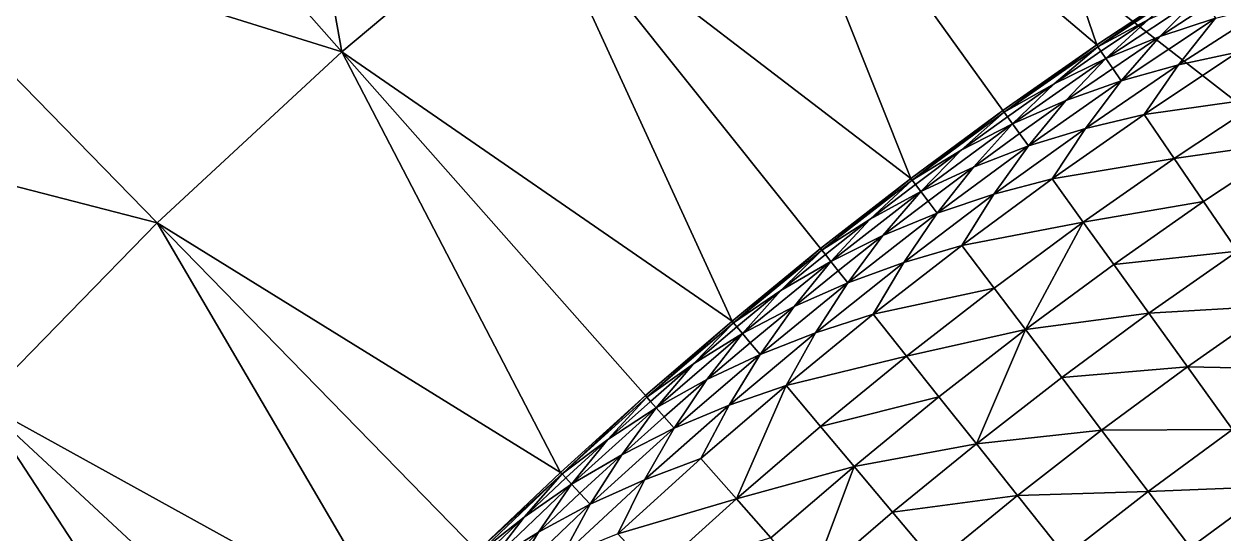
# Model space of a CAD drawing. Header units: millimetres. Extents: x -3750 to 5350, y -3750 to 3750.
# Drawn here: x -1993 to -1339, y 1800 to 2077 of the extents above; entities that cross this region are included whole.
import ezdxf

# ---------------------------------------------------------------- set-up
doc = ezdxf.new("R2010")
doc.units = ezdxf.units.MM
doc.header["$MEASUREMENT"] = 0
doc.layers.add('MESH_3D', color=2, linetype='CONTINUOUS')

msp = doc.modelspace()

# ---------------------------------------------------------------- linework, layer by layer
at = {"layer": 'MESH_3D'}
for points in [[(925.34, 3634.04, 32500), (-2410.45, 2872.67, 32500), (3378.63, -1627.06, 32500)], [(-2410.45, 2872.67, 32500), (-2264.27, -2989.25, 32500), (-1955.38, -3199.84, 32500)], [(3378.63, -1627.06, 32500), (-2410.45, 2872.67, 32500), (-1955.38, -3199.84, 32500)], [(-1985.06, 2249.34, 24400), (-1870.47, 2345.49, 24400), (-1819.64, 2061.9, 24200)], [(-1870.47, 2345.49, 24400), (-1714.6, 2150.04, 24200), (-1819.64, 2061.9, 24200)], [(-1605.3, 2232.83, 24200), (-1492, 2310.07, 24200), (-1408.3, 2065.6, 24000)], [(-1492, 2310.07, 24200), (-1356.37, 2100.06, 24000), (-1408.3, 2065.6, 24000)], [(-2094.71, 2147.6, 24400), (-1985.06, 2249.34, 24400), (-1819.64, 2061.9, 24200)], [(-1714.6, 2150.04, 24200), (-1605.3, 2232.83, 24200), (-1509.51, 1992.83, 24000)], [(-1605.3, 2232.83, 24200), (-1408.3, 2065.6, 24000), (-1459.36, 2029.85, 24000)], [(-1605.3, 2232.83, 24200), (-1459.36, 2029.85, 24000), (-1509.51, 1992.83, 24000)], [(-2199.16, 2040.52, 24400), (-2094.71, 2147.6, 24400), (-1920.15, 1968.63, 24200)], [(-2094.71, 2147.6, 24400), (-1819.64, 2061.9, 24200), (-1920.15, 1968.63, 24200)], [(-1819.64, 2061.9, 24200), (-1714.6, 2150.04, 24200), (-1606.97, 1915.11, 24000)], [(-1714.6, 2150.04, 24200), (-1509.51, 1992.83, 24000), (-1558.72, 1954.58, 24000)], [(-1714.6, 2150.04, 24200), (-1558.72, 1954.58, 24000), (-1606.97, 1915.11, 24000)], [(-1407.63, 2064.62, -38.42), (-1408.3, 2065.6), (-1356.37, 2100.06)], [(-1408.3, 2065.6, 24000), (-1356.37, 2100.06, 24000), (-1356.37, 2100.06)], [(-1408.3, 2065.6, 24000), (-1356.37, 2100.06), (-1408.3, 2065.6)], [(-1407.63, 2064.62, -38.42), (-1356.37, 2100.06), (-1355.73, 2099.07, -38.42)], [(-1380.15, 2079.54, -71.93), (-1407.63, 2064.62, -38.42), (-1355.73, 2099.07, -38.42)], [(-1373.9, 2070.12, -138.74), (-1403.3, 2058.26, -105.25), (-1351.55, 2092.61, -105.25)], [(-1380.15, 2079.54, -71.93), (-1351.55, 2092.61, -105.25), (-1403.3, 2058.26, -105.25)], [(-1373.9, 2070.12, -138.74), (-1351.55, 2092.61, -105.25), (-1347.98, 2087.09, -138.74)], [(-1373.9, 2070.12, -138.74), (-1347.98, 2087.09, -138.74), (-1343.49, 2080.12, -171.85)], [(-1363.68, 2054.72, -205.25), (-1343.49, 2080.12, -171.85), (-1312.03, 2088.08, -205.25)], [(-1363.68, 2054.72, -205.25), (-1312.03, 2088.08, -205.25), (-1331.53, 2061.61, -238.11)], [(-1405.97, 2062.17, -71.93), (-1407.63, 2064.62, -38.42), (-1380.15, 2079.54, -71.93)], [(-1405.97, 2062.17, -71.93), (-1380.15, 2079.54, -71.93), (-1403.3, 2058.26, -105.25)], [(-1363.68, 2054.72, -205.25), (-1394.93, 2045.98, -171.85), (-1343.49, 2080.12, -171.85)], [(-1373.9, 2070.12, -138.74), (-1343.49, 2080.12, -171.85), (-1394.93, 2045.98, -171.85)], [(-1399.6, 2052.83, -138.74), (-1403.3, 2058.26, -105.25), (-1373.9, 2070.12, -138.74)], [(-1399.6, 2052.83, -138.74), (-1373.9, 2070.12, -138.74), (-1394.93, 2045.98, -171.85)], [(-1920.15, 1968.63, 24200), (-1819.64, 2061.9, 24200), (-1700.43, 1832.63, 24000)], [(-1819.64, 2061.9, 24200), (-1606.97, 1915.11, 24000), (-1654.21, 1874.45, 24000)], [(-1819.64, 2061.9, 24200), (-1654.21, 1874.45, 24000), (-1700.43, 1832.63, 24000)], [(-1458.67, 2028.89, -38.42), (-1459.36, 2029.85), (-1408.3, 2065.6)], [(-1459.36, 2029.85, 24000), (-1408.3, 2065.6), (-1459.36, 2029.85)], [(-1459.36, 2029.85, 24000), (-1408.3, 2065.6, 24000), (-1408.3, 2065.6)], [(-1458.67, 2028.89, -38.42), (-1408.3, 2065.6), (-1407.63, 2064.62, -38.42)], [(-1431.56, 2044.49, -71.93), (-1458.67, 2028.89, -38.42), (-1407.63, 2064.62, -38.42)], [(-1431.56, 2044.49, -71.93), (-1407.63, 2064.62, -38.42), (-1405.97, 2062.17, -71.93)], [(-1431.56, 2044.49, -71.93), (-1405.97, 2062.17, -71.93), (-1403.3, 2058.26, -105.25)], [(-1382.51, 2027.78, -238.11), (-1331.53, 2061.61, -238.11), (-1315.69, 2037.09, -303.82)], [(-1363.68, 2054.72, -205.25), (-1331.53, 2061.61, -238.11), (-1382.51, 2027.78, -238.11)], [(-1425.08, 2035.23, -138.74), (-1454.18, 2022.64, -105.25), (-1403.3, 2058.26, -105.25)], [(-1431.56, 2044.49, -71.93), (-1403.3, 2058.26, -105.25), (-1454.18, 2022.64, -105.25)], [(-1425.08, 2035.23, -138.74), (-1403.3, 2058.26, -105.25), (-1399.6, 2052.83, -138.74)], [(-1414.48, 2020.08, -205.25), (-1394.93, 2045.98, -171.85), (-1363.68, 2054.72, -205.25)], [(-1414.48, 2020.08, -205.25), (-1363.68, 2054.72, -205.25), (-1382.51, 2027.78, -238.11)], [(-1425.08, 2035.23, -138.74), (-1399.6, 2052.83, -138.74), (-1394.93, 2045.98, -171.85)], [(-2199.16, 2040.52, 24400), (-1920.15, 1968.63, 24200), (-2015.89, 1870.48, 24200)], [(-1456.94, 2026.48, -71.93), (-1458.67, 2028.89, -38.42), (-1431.56, 2044.49, -71.93)], [(-1456.94, 2026.48, -71.93), (-1431.56, 2044.49, -71.93), (-1454.18, 2022.64, -105.25)], [(-1414.48, 2020.08, -205.25), (-1445.5, 2010.57, -171.85), (-1394.93, 2045.98, -171.85)], [(-1425.08, 2035.23, -138.74), (-1394.93, 2045.98, -171.85), (-1445.5, 2010.57, -171.85)], [(-1450.34, 2017.3, -138.74), (-1454.18, 2022.64, -105.25), (-1425.08, 2035.23, -138.74)], [(-1450.34, 2017.3, -138.74), (-1425.08, 2035.23, -138.74), (-1445.5, 2010.57, -171.85)], [(-1382.51, 2027.78, -238.11), (-1315.69, 2037.09, -303.82), (-1366.07, 2003.65, -303.82)], [(-1366.07, 2003.65, -303.82), (-1315.69, 2037.09, -303.82), (-1300.28, 2013.23, -355.73)], [(-1508.8, 1991.89, -38.42), (-1509.51, 1992.83), (-1459.36, 2029.85)], [(-1509.51, 1992.83, 24000), (-1459.36, 2029.85), (-1509.51, 1992.83)], [(-1509.51, 1992.83, 24000), (-1459.36, 2029.85, 24000), (-1459.36, 2029.85)], [(-1508.8, 1991.89, -38.42), (-1459.36, 2029.85), (-1458.67, 2028.89, -38.42)], [(-1482.09, 2008.16, -71.93), (-1508.8, 1991.89, -38.42), (-1458.67, 2028.89, -38.42)], [(-1482.09, 2008.16, -71.93), (-1458.67, 2028.89, -38.42), (-1456.94, 2026.48, -71.93)], [(-1432.64, 1992.68, -238.11), (-1382.51, 2027.78, -238.11), (-1366.07, 2003.65, -303.82)], [(-1414.48, 2020.08, -205.25), (-1382.51, 2027.78, -238.11), (-1432.64, 1992.68, -238.11)], [(-1475.38, 1999.07, -138.74), (-1504.15, 1985.75, -105.25), (-1454.18, 2022.64, -105.25)], [(-1482.09, 2008.16, -71.93), (-1454.18, 2022.64, -105.25), (-1504.15, 1985.75, -105.25)], [(-1482.09, 2008.16, -71.93), (-1456.94, 2026.48, -71.93), (-1454.18, 2022.64, -105.25)], [(-1475.38, 1999.07, -138.74), (-1454.18, 2022.64, -105.25), (-1450.34, 2017.3, -138.74)], [(-1475.38, 1999.07, -138.74), (-1450.34, 2017.3, -138.74), (-1445.5, 2010.57, -171.85)], [(-1464.4, 1984.19, -205.25), (-1445.5, 2010.57, -171.85), (-1414.48, 2020.08, -205.25)], [(-1464.4, 1984.19, -205.25), (-1414.48, 2020.08, -205.25), (-1432.64, 1992.68, -238.11)], [(-1507.01, 1989.53, -71.93), (-1508.8, 1991.89, -38.42), (-1482.09, 2008.16, -71.93)], [(-1507.01, 1989.53, -71.93), (-1482.09, 2008.16, -71.93), (-1504.15, 1985.75, -105.25)], [(-1464.4, 1984.19, -205.25), (-1495.18, 1973.91, -171.85), (-1445.5, 2010.57, -171.85)], [(-1475.38, 1999.07, -138.74), (-1445.5, 2010.57, -171.85), (-1495.18, 1973.91, -171.85)], [(-1366.07, 2003.65, -303.82), (-1300.28, 2013.23, -355.73), (-1350.07, 1980.19, -355.73)], [(-1350.07, 1980.19, -355.73), (-1300.28, 2013.23, -355.73), (-1331.65, 1953.17, -406.77)], [(-1432.64, 1992.68, -238.11), (-1366.07, 2003.65, -303.82), (-1415.6, 1968.97, -303.82)], [(-1415.6, 1968.97, -303.82), (-1366.07, 2003.65, -303.82), (-1350.07, 1980.19, -355.73)], [(-1500.18, 1980.52, -138.74), (-1504.15, 1985.75, -105.25), (-1475.38, 1999.07, -138.74)], [(-1500.18, 1980.52, -138.74), (-1475.38, 1999.07, -138.74), (-1495.18, 1973.91, -171.85)], [(-1557.99, 1953.66, -38.42), (-1558.72, 1954.58), (-1509.51, 1992.83)], [(-1558.72, 1954.58, 24000), (-1509.51, 1992.83), (-1558.72, 1954.58)], [(-1558.72, 1954.58, 24000), (-1509.51, 1992.83, 24000), (-1509.51, 1992.83)], [(-1557.99, 1953.66, -38.42), (-1509.51, 1992.83), (-1508.8, 1991.89, -38.42)], [(-1531.69, 1970.59, -71.93), (-1557.99, 1953.66, -38.42), (-1508.8, 1991.89, -38.42)], [(-1531.69, 1970.59, -71.93), (-1508.8, 1991.89, -38.42), (-1507.01, 1989.53, -71.93)], [(-1531.69, 1970.59, -71.93), (-1507.01, 1989.53, -71.93), (-1504.15, 1985.75, -105.25)], [(-1481.87, 1956.34, -238.11), (-1432.64, 1992.68, -238.11), (-1415.6, 1968.97, -303.82)], [(-1464.4, 1984.19, -205.25), (-1432.64, 1992.68, -238.11), (-1481.87, 1956.34, -238.11)], [(-1524.76, 1961.66, -138.74), (-1553.19, 1947.64, -105.25), (-1504.15, 1985.75, -105.25)], [(-1531.69, 1970.59, -71.93), (-1504.15, 1985.75, -105.25), (-1553.19, 1947.64, -105.25)], [(-1524.76, 1961.66, -138.74), (-1504.15, 1985.75, -105.25), (-1500.18, 1980.52, -138.74)], [(-1513.41, 1947.07, -205.25), (-1495.18, 1973.91, -171.85), (-1464.4, 1984.19, -205.25)], [(-1513.41, 1947.07, -205.25), (-1464.4, 1984.19, -205.25), (-1481.87, 1956.34, -238.11)], [(-1524.76, 1961.66, -138.74), (-1500.18, 1980.52, -138.74), (-1495.18, 1973.91, -171.85)], [(-1415.6, 1968.97, -303.82), (-1350.07, 1980.19, -355.73), (-1399.02, 1945.91, -355.73)], [(-1399.02, 1945.91, -355.73), (-1350.07, 1980.19, -355.73), (-1331.65, 1953.17, -406.77)], [(-2015.89, 1870.48, 24200), (-1920.15, 1968.63, 24200), (-1789.67, 1745.59, 24000)], [(-1920.15, 1968.63, 24200), (-1700.43, 1832.63, 24000), (-1745.59, 1789.67, 24000)], [(-1920.15, 1968.63, 24200), (-1745.59, 1789.67, 24000), (-1789.67, 1745.59, 24000)], [(-1556.14, 1951.34, -71.93), (-1557.99, 1953.66, -38.42), (-1531.69, 1970.59, -71.93)], [(-1556.14, 1951.34, -71.93), (-1531.69, 1970.59, -71.93), (-1553.19, 1947.64, -105.25)], [(-1513.41, 1947.07, -205.25), (-1543.92, 1936.02, -171.85), (-1495.18, 1973.91, -171.85)], [(-1524.76, 1961.66, -138.74), (-1495.18, 1973.91, -171.85), (-1543.92, 1936.02, -171.85)], [(-1481.87, 1956.34, -238.11), (-1415.6, 1968.97, -303.82), (-1464.24, 1933.07, -303.82)], [(-1464.24, 1933.07, -303.82), (-1415.6, 1968.97, -303.82), (-1447.1, 1910.43, -355.73)], [(-1415.6, 1968.97, -303.82), (-1399.02, 1945.91, -355.73), (-1447.1, 1910.43, -355.73)], [(-1549.09, 1942.5, -138.74), (-1553.19, 1947.64, -105.25), (-1524.76, 1961.66, -138.74)], [(-1549.09, 1942.5, -138.74), (-1524.76, 1961.66, -138.74), (-1543.92, 1936.02, -171.85)], [(-1530.18, 1918.79, -238.11), (-1481.87, 1956.34, -238.11), (-1464.24, 1933.07, -303.82)], [(-1513.41, 1947.07, -205.25), (-1481.87, 1956.34, -238.11), (-1530.18, 1918.79, -238.11)], [(-1606.21, 1914.21, -38.42), (-1606.97, 1915.11), (-1558.72, 1954.58)], [(-1606.97, 1915.11, 24000), (-1558.72, 1954.58), (-1606.97, 1915.11)], [(-1606.97, 1915.11, 24000), (-1558.72, 1954.58, 24000), (-1558.72, 1954.58)], [(-1606.21, 1914.21, -38.42), (-1558.72, 1954.58), (-1557.99, 1953.66, -38.42)], [(-1580.35, 1931.79, -71.93), (-1606.21, 1914.21, -38.42), (-1557.99, 1953.66, -38.42)], [(-1580.35, 1931.79, -71.93), (-1557.99, 1953.66, -38.42), (-1556.14, 1951.34, -71.93)], [(-1580.35, 1931.79, -71.93), (-1556.14, 1951.34, -71.93), (-1553.19, 1947.64, -105.25)], [(-1399.02, 1945.91, -355.73), (-1331.65, 1953.17, -406.77), (-1379.93, 1919.36, -406.77)], [(-1379.93, 1919.36, -406.77), (-1331.65, 1953.17, -406.77), (-1311.37, 1923.43, -455.71)], [(-1573.19, 1923.04, -138.74), (-1601.26, 1908.31, -105.25), (-1553.19, 1947.64, -105.25)], [(-1580.35, 1931.79, -71.93), (-1553.19, 1947.64, -105.25), (-1601.26, 1908.31, -105.25)], [(-1573.19, 1923.04, -138.74), (-1553.19, 1947.64, -105.25), (-1549.09, 1942.5, -138.74)], [(-1573.19, 1923.04, -138.74), (-1549.09, 1942.5, -138.74), (-1543.92, 1936.02, -171.85)], [(-1561.48, 1908.73, -205.25), (-1543.92, 1936.02, -171.85), (-1513.41, 1947.07, -205.25)], [(-1561.48, 1908.73, -205.25), (-1513.41, 1947.07, -205.25), (-1530.18, 1918.79, -238.11)], [(-1447.1, 1910.43, -355.73), (-1399.02, 1945.91, -355.73), (-1379.93, 1919.36, -406.77)], [(-1561.48, 1908.73, -205.25), (-1591.71, 1896.93, -171.85), (-1543.92, 1936.02, -171.85)], [(-1573.19, 1923.04, -138.74), (-1543.92, 1936.02, -171.85), (-1591.71, 1896.93, -171.85)], [(-1604.31, 1911.94, -71.93), (-1606.21, 1914.21, -38.42), (-1580.35, 1931.79, -71.93)], [(-1604.31, 1911.94, -71.93), (-1580.35, 1931.79, -71.93), (-1601.26, 1908.31, -105.25)], [(-1530.18, 1918.79, -238.11), (-1464.24, 1933.07, -303.82), (-1511.98, 1895.97, -303.82)], [(-1511.98, 1895.97, -303.82), (-1464.24, 1933.07, -303.82), (-1447.1, 1910.43, -355.73)], [(-1597.04, 1903.28, -138.74), (-1601.26, 1908.31, -105.25), (-1573.19, 1923.04, -138.74)], [(-1597.04, 1903.28, -138.74), (-1573.19, 1923.04, -138.74), (-1591.71, 1896.93, -171.85)], [(-1379.93, 1919.36, -406.77), (-1311.37, 1923.43, -455.71), (-1358.92, 1890.14, -455.71)], [(-1358.92, 1890.14, -455.71), (-1311.37, 1923.43, -455.71), (-1287.72, 1888.73, -506.08)], [(-1577.55, 1880.05, -238.11), (-1530.18, 1918.79, -238.11), (-1511.98, 1895.97, -303.82)], [(-1561.48, 1908.73, -205.25), (-1530.18, 1918.79, -238.11), (-1577.55, 1880.05, -238.11)], [(-1447.1, 1910.43, -355.73), (-1379.93, 1919.36, -406.77), (-1427.35, 1884.36, -406.77)], [(-1427.35, 1884.36, -406.77), (-1379.93, 1919.36, -406.77), (-1358.92, 1890.14, -455.71)], [(-1653.43, 1873.57, -38.42), (-1654.21, 1874.45), (-1606.97, 1915.11)], [(-1654.21, 1874.45, 24000), (-1606.97, 1915.11, 24000), (-1606.97, 1915.11)], [(-1654.21, 1874.45, 24000), (-1606.97, 1915.11), (-1654.21, 1874.45)], [(-1653.43, 1873.57, -38.42), (-1606.97, 1915.11), (-1606.21, 1914.21, -38.42)], [(-1628.02, 1891.79, -71.93), (-1653.43, 1873.57, -38.42), (-1606.21, 1914.21, -38.42)], [(-1628.02, 1891.79, -71.93), (-1606.21, 1914.21, -38.42), (-1604.31, 1911.94, -71.93)], [(-1628.02, 1891.79, -71.93), (-1604.31, 1911.94, -71.93), (-1601.26, 1908.31, -105.25)], [(-1511.98, 1895.97, -303.82), (-1447.1, 1910.43, -355.73), (-1494.27, 1873.76, -355.73)], [(-1494.27, 1873.76, -355.73), (-1447.1, 1910.43, -355.73), (-1473.88, 1848.19, -406.77)], [(-1447.1, 1910.43, -355.73), (-1427.35, 1884.36, -406.77), (-1473.88, 1848.19, -406.77)], [(-1620.64, 1883.22, -138.74), (-1648.34, 1867.8, -105.25), (-1601.26, 1908.31, -105.25)], [(-1628.02, 1891.79, -71.93), (-1601.26, 1908.31, -105.25), (-1648.34, 1867.8, -105.25)], [(-1620.64, 1883.22, -138.74), (-1601.26, 1908.31, -105.25), (-1597.04, 1903.28, -138.74)], [(-1620.64, 1883.22, -138.74), (-1597.04, 1903.28, -138.74), (-1591.71, 1896.93, -171.85)], [(-1608.58, 1869.21, -205.25), (-1561.48, 1908.73, -205.25), (-1577.55, 1880.05, -238.11)], [(-1608.58, 1869.21, -205.25), (-1591.71, 1896.93, -171.85), (-1561.48, 1908.73, -205.25)], [(-1608.58, 1869.21, -205.25), (-1638.51, 1856.65, -171.85), (-1591.71, 1896.93, -171.85)], [(-1620.64, 1883.22, -138.74), (-1591.71, 1896.93, -171.85), (-1638.51, 1856.65, -171.85)], [(-1651.47, 1871.35, -71.93), (-1653.43, 1873.57, -38.42), (-1628.02, 1891.79, -71.93)], [(-1651.47, 1871.35, -71.93), (-1628.02, 1891.79, -71.93), (-1648.34, 1867.8, -105.25)], [(-1577.55, 1880.05, -238.11), (-1511.98, 1895.97, -303.82), (-1558.78, 1857.68, -303.82)], [(-1558.78, 1857.68, -303.82), (-1511.98, 1895.97, -303.82), (-1494.27, 1873.76, -355.73)], [(-1427.35, 1884.36, -406.77), (-1358.92, 1890.14, -455.71), (-1405.62, 1855.68, -455.71)], [(-1405.62, 1855.68, -455.71), (-1358.92, 1890.14, -455.71), (-1334.4, 1856.04, -506.08)], [(-1358.92, 1890.14, -455.71), (-1287.72, 1888.73, -506.08), (-1334.4, 1856.04, -506.08)], [(-1643.99, 1862.87, -138.74), (-1648.34, 1867.8, -105.25), (-1620.64, 1883.22, -138.74)], [(-1643.99, 1862.87, -138.74), (-1620.64, 1883.22, -138.74), (-1638.51, 1856.65, -171.85)], [(-1473.88, 1848.19, -406.77), (-1427.35, 1884.36, -406.77), (-1405.62, 1855.68, -455.71)], [(-1623.93, 1840.13, -238.11), (-1577.55, 1880.05, -238.11), (-1604.61, 1818.24, -303.82)], [(-1608.58, 1869.21, -205.25), (-1577.55, 1880.05, -238.11), (-1623.93, 1840.13, -238.11)], [(-1577.55, 1880.05, -238.11), (-1558.78, 1857.68, -303.82), (-1604.61, 1818.24, -303.82)], [(-2106.62, 1767.67, 24200), (-2015.89, 1870.48, 24200), (-1874.45, 1654.21, 24000)], [(-2015.89, 1870.48, 24200), (-1832.63, 1700.43, 24000), (-1874.45, 1654.21, 24000)], [(-2015.89, 1870.48, 24200), (-1789.67, 1745.59, 24000), (-1832.63, 1700.43, 24000)], [(-1699.63, 1831.76, -38.42), (-1700.43, 1832.63), (-1654.21, 1874.45)], [(-1700.43, 1832.63, 24000), (-1654.21, 1874.45, 24000), (-1654.21, 1874.45)], [(-1700.43, 1832.63, 24000), (-1654.21, 1874.45), (-1700.43, 1832.63)], [(-1699.63, 1831.76, -38.42), (-1654.21, 1874.45), (-1653.43, 1873.57, -38.42)], [(-1674.67, 1850.61, -71.93), (-1699.63, 1831.76, -38.42), (-1653.43, 1873.57, -38.42)], [(-1674.67, 1850.61, -71.93), (-1653.43, 1873.57, -38.42), (-1651.47, 1871.35, -71.93)], [(-1674.67, 1850.61, -71.93), (-1651.47, 1871.35, -71.93), (-1648.34, 1867.8, -105.25)], [(-1558.78, 1857.68, -303.82), (-1494.27, 1873.76, -355.73), (-1540.52, 1835.92, -355.73)], [(-1540.52, 1835.92, -355.73), (-1494.27, 1873.76, -355.73), (-1473.88, 1848.19, -406.77)], [(-1667.09, 1842.23, -138.74), (-1694.39, 1826.12, -105.25), (-1648.34, 1867.8, -105.25)], [(-1674.67, 1850.61, -71.93), (-1648.34, 1867.8, -105.25), (-1694.39, 1826.12, -105.25)], [(-1667.09, 1842.23, -138.74), (-1648.34, 1867.8, -105.25), (-1643.99, 1862.87, -138.74)], [(-1654.68, 1828.52, -205.25), (-1638.51, 1856.65, -171.85), (-1608.58, 1869.21, -205.25)], [(-1654.68, 1828.52, -205.25), (-1608.58, 1869.21, -205.25), (-1623.93, 1840.13, -238.11)], [(-1667.09, 1842.23, -138.74), (-1643.99, 1862.87, -138.74), (-1638.51, 1856.65, -171.85)], [(-1604.61, 1818.24, -303.82), (-1558.78, 1857.68, -303.82), (-1540.52, 1835.92, -355.73)], [(-1697.61, 1829.59, -71.93), (-1699.63, 1831.76, -38.42), (-1674.67, 1850.61, -71.93)], [(-1697.61, 1829.59, -71.93), (-1674.67, 1850.61, -71.93), (-1694.39, 1826.12, -105.25)], [(-1654.68, 1828.52, -205.25), (-1684.28, 1815.23, -171.85), (-1638.51, 1856.65, -171.85)], [(-1667.09, 1842.23, -138.74), (-1638.51, 1856.65, -171.85), (-1684.28, 1815.23, -171.85)], [(-1473.88, 1848.19, -406.77), (-1405.62, 1855.68, -455.71), (-1451.45, 1820.06, -455.71)], [(-1451.45, 1820.06, -455.71), (-1405.62, 1855.68, -455.71), (-1380.26, 1822.2, -506.08)], [(-1405.62, 1855.68, -455.71), (-1334.4, 1856.04, -506.08), (-1380.26, 1822.2, -506.08)], [(-1380.26, 1822.2, -506.08), (-1334.4, 1856.04, -506.08), (-1312.04, 1824.93, -547.31)], [(-1540.52, 1835.92, -355.73), (-1473.88, 1848.19, -406.77), (-1519.5, 1810.87, -406.77)], [(-1519.5, 1810.87, -406.77), (-1473.88, 1848.19, -406.77), (-1451.45, 1820.06, -455.71)], [(-1689.92, 1821.31, -138.74), (-1694.39, 1826.12, -105.25), (-1667.09, 1842.23, -138.74)], [(-1689.92, 1821.31, -138.74), (-1667.09, 1842.23, -138.74), (-1684.28, 1815.23, -171.85)], [(-1669.3, 1799.07, -238.11), (-1623.93, 1840.13, -238.11), (-1604.61, 1818.24, -303.82)], [(-1654.68, 1828.52, -205.25), (-1623.93, 1840.13, -238.11), (-1669.3, 1799.07, -238.11)], [(-1699.63, 1831.76, -38.42), (-1745.59, 1789.67), (-1700.43, 1832.63)], [(-1700.43, 1832.63, 24000), (-1700.43, 1832.63), (-1745.59, 1789.67)], [(-1745.59, 1789.67, 24000), (-1700.43, 1832.63, 24000), (-1745.59, 1789.67)], [(-1744.77, 1788.82, -38.42), (-1745.59, 1789.67), (-1699.63, 1831.76, -38.42)], [(-1720.29, 1808.29, -71.93), (-1744.77, 1788.82, -38.42), (-1699.63, 1831.76, -38.42)], [(-1720.29, 1808.29, -71.93), (-1699.63, 1831.76, -38.42), (-1697.61, 1829.59, -71.93)], [(-1604.61, 1818.24, -303.82), (-1540.52, 1835.92, -355.73), (-1585.82, 1796.95, -355.73)], [(-1585.82, 1796.95, -355.73), (-1540.52, 1835.92, -355.73), (-1564.18, 1772.43, -406.77)], [(-1540.52, 1835.92, -355.73), (-1519.5, 1810.87, -406.77), (-1564.18, 1772.43, -406.77)], [(-1712.5, 1800.1, -138.74), (-1739.39, 1783.31, -105.25), (-1694.39, 1826.12, -105.25)], [(-1720.29, 1808.29, -71.93), (-1694.39, 1826.12, -105.25), (-1739.39, 1783.31, -105.25)], [(-1720.29, 1808.29, -71.93), (-1697.61, 1829.59, -71.93), (-1694.39, 1826.12, -105.25)], [(-1712.5, 1800.1, -138.74), (-1694.39, 1826.12, -105.25), (-1689.92, 1821.31, -138.74)], [(-1699.76, 1786.7, -205.25), (-1684.28, 1815.23, -171.85), (-1654.68, 1828.52, -205.25)], [(-1699.76, 1786.7, -205.25), (-1654.68, 1828.52, -205.25), (-1669.3, 1799.07, -238.11)], [(-1380.26, 1822.2, -506.08), (-1312.04, 1824.93, -547.31), (-1357.13, 1791.65, -547.31)], [(-1357.13, 1791.65, -547.31), (-1312.04, 1824.93, -547.31), (-1260.11, 1752.71, -630.5)], [(-1712.5, 1800.1, -138.74), (-1689.92, 1821.31, -138.74), (-1684.28, 1815.23, -171.85)], [(-1669.3, 1799.07, -238.11), (-1604.61, 1818.24, -303.82), (-1649.44, 1777.67, -303.82)], [(-1649.44, 1777.67, -303.82), (-1604.61, 1818.24, -303.82), (-1585.82, 1796.95, -355.73)], [(-1519.5, 1810.87, -406.77), (-1451.45, 1820.06, -455.71), (-1496.37, 1783.31, -455.71)], [(-1496.37, 1783.31, -455.71), (-1451.45, 1820.06, -455.71), (-1425.26, 1787.22, -506.08)], [(-1451.45, 1820.06, -455.71), (-1380.26, 1822.2, -506.08), (-1425.26, 1787.22, -506.08)], [(-1425.26, 1787.22, -506.08), (-1380.26, 1822.2, -506.08), (-1357.13, 1791.65, -547.31)], [(-1699.76, 1786.7, -205.25), (-1729.02, 1772.67, -171.85), (-1684.28, 1815.23, -171.85)], [(-1712.5, 1800.1, -138.74), (-1684.28, 1815.23, -171.85), (-1729.02, 1772.67, -171.85)], [(-1742.7, 1786.7, -71.93), (-1744.77, 1788.82, -38.42), (-1720.29, 1808.29, -71.93)], [(-1742.7, 1786.7, -71.93), (-1720.29, 1808.29, -71.93), (-1739.39, 1783.31, -105.25)], [(-1564.18, 1772.43, -406.77), (-1519.5, 1810.87, -406.77), (-1496.37, 1783.31, -455.71)], [(-1734.81, 1778.61, -138.74), (-1739.39, 1783.31, -105.25), (-1712.5, 1800.1, -138.74)], [(-1734.81, 1778.61, -138.74), (-1712.5, 1800.1, -138.74), (-1729.02, 1772.67, -171.85)]]:
    msp.add_3dface(points, dxfattribs=at)

doc.saveas('drawing.dxf')
